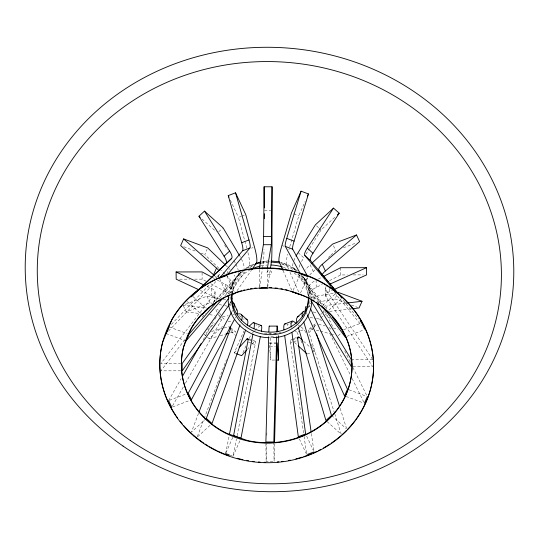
<?xml version="1.0" encoding="UTF-8"?>
<svg xmlns="http://www.w3.org/2000/svg" width="539" height="539" viewBox="0 0 539 539"><rect width="100%" height="100%" fill="white"/><g stroke="black" fill="none" stroke-linecap="round" stroke-linejoin="round"><path stroke-width="0.4" stroke-dasharray="2.69 2.02" d="M274.526 443.786L274.075 461.424L266.138 461.438L266.589 443.799M266.805 435.397L266.866 432.878M228.954 293.472C229.91 285.165 235.186 278.171 240.711 272.188L234.64 279.909L230.995 288.823L230.584 292.771M230.173 296.726L230.396 300.358M259.596 288.183L262.352 269.392M262.466 268.577L263.544 261.22A29.234 0.701 89.9 0 0 263.995 249.422M267.654 287.354L270.288 269.379M225.639 453.548L229.062 436.307M230.059 455.199L233.01 456.304L236.426 439.056M237.079 435.775L255.156 344.637A13.32 1.826 -69.5 0 0 254.293 341.739L252.818 341.194M289.773 246.66L298.795 215.768L305.121 201.465M198.507 413.393L191.392 432.19L205.743 418.965M197.368 436.509L203.89 419.275M204.187 418.493L226.4 359.749M308.652 307.345C312.061 296.666 309.453 284.053 301.921 275.698M219.07 268.382L204.753 254.583L207.05 249.389M218.066 276.878L219.05 274.654A13.32 5.235 23.9 0 0 219.616 272.397M218.248 276.837L219.562 273.866M226.885 273.792L228.853 269.345M224.406 296.403L231.036 288.715L233.987 282.038A29.234 11.494 23.9 0 0 234.357 275.038M232.08 287.085L235.031 280.408M235.725 353.463L234.256 352.917L243.911 331.081M242.954 352.654L245.952 345.876M249.281 338.351L251.275 333.836M293.122 290.346L300.082 274.614M225.969 452.8L232.929 437.068M300.493 293.095L307.452 277.363M233.01 456.304L240.96 438.315M308.598 307.365L309.251 305.882L310.397 308.375M313.9 299.428L315.214 296.463L334.706 292.872M323.387 311.94L324.37 309.709M326.169 308.281L327.483 305.31L345.587 303.194M317.949 302.089L335.002 298.95L337.63 293.014M231.777 311.879L232.565 310.403M235.078 318.205L235.752 316.952M168.619 400.618L181.111 378.668M203.176 339.887L213.168 322.329M214.839 319.398L216.503 316.474M172.574 405.82L183.401 386.8M185.483 383.141L221.293 320.213A13.32 4.992 -25.1 0 0 221.677 317.222M306.004 254.159L309.103 249.166M309.548 248.452L321.069 229.924L336.181 215.984M229.702 293.539L245.744 270.632M248.108 267.263L248.897 266.131L254.004 264.191M237.025 290.723L251.403 270.194M207.05 286.411L211.578 288.527A13.32 5.531 -0.7 0 1 214.354 293.984L160.77 363.63L180.511 363.596M184.85 339.678L160.865 370.852L180.599 370.819M202.199 317.121L205.265 313.146M213.424 302.534L214.448 301.207L214.354 293.984M219.696 298.599L233.987 282.038M213.228 302.392L237.477 275.786L242.442 271.205M215.957 300.364L242.462 271.292M234.256 352.917L237.005 349.885M247.131 349.609L249.335 347.19M252.09 344.165L254.293 341.739M171.382 324.438L210.331 283.757M216.146 277.686L219.05 274.654M168.431 331.114L216.099 281.331A13.32 5.235 23.9 0 0 216.725 280.091M218.733 231.763L222.439 228.347M207.731 329.753L214.987 323.063M204.065 334.167L209.179 338.755L222.479 326.486M309.763 274.991A29.234 10.955 -25.1 0 1 313.24 271.481L315.066 269.796M328.46 257.44L330.286 255.756M330.892 255.196L335.763 250.702L332.644 244.039M252.454 332.752L254.219 331.121M254.806 330.582L259.508 326.243L255.823 324.869M322.598 305.552L335.15 293.977M328.878 310.1L341.43 298.525M316.44 318.556L319.654 319.068L323.973 315.093M309.143 329.208L312.842 325.799M313.462 325.226L314.695 324.094M334.604 413.426L308.928 332.543A13.32 4.137 47.3 0 1 311.394 329.046L313.24 327.341M313.86 326.769L316.939 323.926M308.928 332.543L313.86 327.995M197.672 436.738L211.416 424.058M338.216 335.736L340.682 333.459M245.42 268.685L248.782 266.178L253.963 264.063M239.336 273.671L241.283 272.222M246.458 268.368L253.263 265.154M318.34 279.067L321.305 277.558M308.921 296.881A29.234 12.148 -0.7 0 1 316.211 287.428L322.14 284.403M329.545 280.617L340.661 274.944L347.359 274.93M352.91 366.567L372.644 366.533L326.115 297.063A13.32 5.531 -0.7 0 1 329.444 291.592L332.475 290.231M246.754 248.209L238.454 217.385L241.371 216.274M242.105 215.998L244.295 215.162M251.572 248.162L253.034 247.61M219.211 298.525L206.942 296.147L183.078 305.229L206.45 308.045M343.464 247.778L356.548 242.799M183.422 305.97L186.198 311.892L210.062 302.817L212.514 303.289M292.792 322.463L286.957 324.687L288.951 326.196M294.287 330.225L296.955 332.246L299.873 331.135M300.6 330.852L304.252 329.464L306.011 333.223M290.932 339.631L293.122 338.795M293.856 338.519L296.773 337.407M292.03 340.163L296.41 338.499M303.585 433.006L290.555 343.06L297.851 340.284M343.592 329.76L361.682 322.881M169.401 400.315L186.703 393.739M346.718 336.424L364.802 329.545M307.163 354.042L311.542 352.371M312.27 352.095L314.459 351.26L312.701 347.507M172.527 406.985L189.822 400.403M205.878 333.001L207.461 332.563M211.416 331.472L223.294 328.19M224.089 327.968L228.051 326.877A13.32 3.685 -48.1 0 1 229.035 326.701M209.179 338.755L217.096 336.565M220.262 335.689L225.019 334.375M230.557 332.846L233.724 331.97A13.32 3.685 -48.1 0 1 235.711 332.132L231.17 328.049M222.439 316.784L228.044 315.766M232.848 314.891L234.452 314.601M228.118 321.877L232.12 321.15M261.57 261.813L268.651 260.782M261.826 262.742L267.627 261.9M274.641 333.378L281.156 332.428M273.233 337.657L269.898 337.737M329.464 311.407L350.862 308.908M264.413 210.405L270.767 210.392M263.544 261.22L267.317 261.213M353.22 274.917L363.266 274.903M179.534 279.175L189.58 279.155M194.606 279.148L202.138 279.135L206.484 281.459M268.806 333.392L276.743 333.378M273.529 336.457L270.356 336.464L270.652 360.072L274.627 360.065M269.278 342.939L277.221 342.925M269.392 343.66L277.329 343.646M269.877 346.341L275.429 346.328M351.179 359.345L372.557 359.311L372.584 361.716M268.456 261.779L270.133 261.934M264.413 333.136L268.429 333.513M186.198 311.892L200.393 313.604M209.577 314.715L214.583 315.315M313.159 312.014L316.373 312.532M310.019 317.518L315.638 318.421M223.301 299.313L225.753 299.785M219.063 304.555L223.968 305.505M224.79 305.667L227.242 306.139M318.562 324.33L325.071 325.954M333.196 327.981L338.074 329.201M311.394 329.046L313.018 329.45M316.272 330.259L319.519 331.074M320.334 331.276L330.09 333.708M330.899 333.911L334.968 334.921M281.217 263.456L289.578 266.354L296.43 270.841M293.64 213.842L298.795 215.768M281.937 245.494L284.147 246.323M288.608 269.177L286.573 264.555L280.678 262.352L288.917 265.168L297.461 270.767M335.002 298.95L345.883 303.012M351.32 305.04L357.539 307.365M183.765 246.747L195.428 251.1M200.865 253.128L204.753 254.583M249.274 339.004L252.225 340.102M252.959 340.378L255.169 341.2M249.133 339.819L252.084 340.917M248.519 342.157L251.47 343.255M252.205 343.532L255.156 344.637M348.996 389.778L365.792 396.05M169.057 326.863L187.377 333.702M346.045 396.461L363.603 403.01M166.106 333.547L184.426 340.385M200.346 290.46L211.672 295.749A13.32 5.531 -0.7 0 1 214.448 301.207M212.912 277.726L214.367 278.501M217.264 280.051L225.235 284.316A29.234 12.148 -0.7 0 1 231.831 292.731M210.83 283.784L225.322 291.538A29.234 12.148 -0.7 0 1 229.223 294.065M298.256 324.929L300.25 326.445M300.917 326.944L304.252 329.464M316.521 225.848L318.792 227.889M319.364 228.395L321.069 229.924M298.114 252.623L303.787 257.723A29.234 8.098 -48.1 0 0 301.119 262.311M293.021 263.423A29.234 8.098 -48.1 0 0 293.479 267.789L296.773 270.746M325.206 313.954L330.151 318.394M319.654 319.068L322.746 321.85M328.938 327.402L331.411 329.625M202.031 219.016L216.267 231.79M239.356 315.551L241.061 317.08M331.472 415.401L346.146 428.579M222.209 317.437L225.612 320.496M230.887 329.423L233.724 331.97M192.821 296.47L206.275 308.551M231.042 331.384L235.583 335.467M327.146 421.613L341.214 434.245L334.86 414.221M187.269 301.584L200.73 313.664M303.565 341.275L310.828 347.931M313.253 350.155L314.459 351.26M294.449 342.386L296.874 344.603M226.198 265.727L227.391 266.879M219.669 268.954L225.039 274.129M301.705 275.746L305.458 279.896L310.013 288.971L311.838 298.788M343.087 300.108L358.489 318.973M334.517 292.461L361.615 325.644M304.151 278.164L305.458 279.896M303.369 276.642A29.234 10.955 -25.1 0 0 304.205 278.265L326.284 308.679M304.205 278.265L307.324 284.936L321.567 304.555M301.119 275.618L321.695 304.252M293.479 267.789L295.439 270.517M297.885 273.927L318.953 303.248M326.25 286.465A13.32 5.531 -0.7 0 0 326.021 289.841L372.557 359.311M316.211 287.428L316.123 280.206A29.234 12.148 -0.7 0 0 309.743 291.646L314.54 299.482M224.655 244.989L227.175 249.254M325.111 311.212L333.257 327.692M344.731 350.916L350.283 362.154M352.877 367.403L366.944 395.869M329.935 333.621L350.296 374.827M352.149 378.573L364.364 403.3M313.24 271.481L310.114 264.811A29.234 10.955 -25.1 0 0 305.33 270.026M303.693 277.497L306.819 284.168M311.293 344.495L312.351 346.752M296.955 332.246L298.363 335.251M300.823 340.513L301.88 342.764M230.355 200.097L238.454 217.385M306.657 436.172L313.321 450.388M227.054 276.251L234.411 291.963M299.361 438.948L306.718 454.66M219.75 279.027L227.108 294.739M229.594 303.228L231.332 306.927M219.595 312.775L220.633 314.998M218.517 314.291L220.249 317.99M220.599 318.731L221.293 320.213M217.022 312.115L215.634 309.157A13.32 4.992 -25.1 0 1 218.282 310.194M206.942 296.147L210.062 302.817M306.3 312.559L307.001 314.089M289.969 272.256L298.808 292.286M283.056 270.538L291.788 290.326M340.149 408.306L346.51 428.323M230.8 302.527L231.076 304.009M311.367 433.565L313.9 451.049M304.063 436.341L306.597 453.831M278.144 334.908L278.292 336.451M269.978 332.617L270.201 334.921M269.52 345.297L270.652 360.072M340.567 267.721L340.661 274.944M329.403 288.385L329.444 291.592M326.021 289.841L326.115 297.063M325.502 288.392L325.59 295.615M309.743 291.646L309.831 298.869M308.672 288.648L308.766 295.871M273.825 441.98L274.075 461.424M267.297 269.534L267.519 287.361M265.909 443.61L266.138 461.438M259.353 269.547L259.582 287.375M231.878 291.72L231.898 293.324M230.524 301.045L230.544 302.952A29.234 12.148 -0.7 0 0 231.204 301.968M225.235 284.316L225.322 291.538M215.041 292.044L215.128 299.266M211.578 288.527L211.672 295.749M202.058 272.714L202.138 279.135M286.573 264.555A29.234 4.002 -69.5 0 1 287.685 254.172M288.897 249.638A29.234 4.002 -69.5 0 1 289.308 248.25M233.906 260.633A29.234 9.089 47.3 0 1 235.577 263.551M235.866 264.11A29.234 9.089 47.3 0 1 238.225 270.16M238.555 272.559A29.234 9.089 47.3 0 1 237.477 275.786M239.815 256.113A29.234 9.089 47.3 0 1 240.495 257.285M241.418 258.996A29.234 9.089 47.3 0 1 244.052 268.456M247.913 252.569A29.234 5.296 69.2 0 1 248.897 266.131M311.347 297.602A29.234 11.494 23.9 0 1 315.214 296.463M232.046 293.29A38.323 34.84 2.9 0 1 243.823 271.744M249.766 267.607A38.323 34.84 2.9 0 1 253.418 265.801M261.267 263.322A38.323 34.84 2.9 0 1 267.89 262.493M281.89 264.231A38.323 34.84 2.9 0 1 293.667 269.999M298.552 274.162A38.323 34.84 2.9 0 1 308.429 296.335M232.302 293.364A38.323 34.84 2.9 0 1 249.638 270.147M261.139 265.862A38.323 34.84 2.9 0 1 266.933 265.073M283.346 267.283A38.323 34.84 2.9 0 1 287.186 268.833M294.193 273.017A38.323 34.84 2.9 0 1 308.099 296.403M293.822 260.795A29.234 8.098 -48.1 0 1 295.729 256.665M307.324 284.936A29.234 10.955 -25.1 0 1 307.668 277.935M299.03 267.263A29.234 8.098 -48.1 0 1 300.108 264.413M320.941 314.742A13.32 5.235 23.9 0 1 321.325 313.402M323.13 312.249A13.32 5.235 23.9 0 1 324.532 311.987M309.527 303.794A29.234 11.494 23.9 0 1 310.821 303.417M324.054 307.129A13.32 5.235 23.9 0 1 327.483 305.31M290.555 343.06A13.32 2.412 69.2 0 1 291.707 339.887M243.332 319.115A29.234 8.098 -48.1 0 1 244.349 318.94M314.48 327.429A13.32 4.137 47.3 0 1 315.854 323.757M229.183 268.597A29.234 11.494 23.9 0 1 230.106 269.48M218.76 315.82A13.32 4.992 -25.1 0 1 219.447 315.921M214.859 276.083A13.32 5.235 23.9 0 1 215.849 277.329M226.232 275.281A29.234 11.494 23.9 0 1 231.036 288.715M267.93 274.371A2.351 2.136 2.9 0 0 271.676 272.95A2.351 2.136 2.9 0 0 268.415 270.699A2.351 2.136 2.9 0 0 267.93 274.371"/><path stroke-width="0.81" d="M270.41 268.563L271.488 261.206A29.234 0.701 89.9 0 0 272 244.504L272.054 186.777L264.11 186.79L263.531 243.81L259.347 268.739M272.054 186.777L271.467 243.796L267.283 268.725M264.326 218.726L264.379 213.734M274.567 442.101L277.221 342.925L278.596 360.059L276.211 360.065M268.712 336.754L265.889 441.993L273.825 441.98L276.648 336.74M228.273 300.068L228.704 295.945M311.758 299.61C312.236 320.287 293.209 337.037 273.233 337.657M252.932 334.167L233.589 435.566L240.96 438.315L260.33 336.747M229.385 434.663L247.785 341.881A13.32 1.826 -69.5 0 0 246.923 338.991L239.215 347.466M286.728 238.379L301.085 191.19L308.449 193.939L294.099 241.128A13.32 1.826 -69.5 0 0 292.684 249.159L307.782 276.615L300.412 273.859L285.313 246.411A13.32 1.826 -69.5 0 1 286.728 238.379L294.099 241.128M239.996 324.855L206.336 418.412L212.016 423.513L245.676 329.949M199.1 411.83L229.904 330.367A13.32 3.685 -48.1 0 0 229.769 326.843M187.114 338.357L183.536 347.096A85.337 77.589 2.9 0 0 226.831 433.363L247.711 440.599A85.337 77.589 2.9 0 0 351.967 362.963M187.41 337.63L191.284 328.17M225.605 265.154L207.704 247.906L183.61 238.912L180.659 245.589L213.538 274.809A13.32 5.235 23.9 0 1 214.239 275.449M166.106 333.547L169.057 326.863M213.538 274.809L216.489 268.132L183.61 238.912M301.085 191.19L291.431 213.02L281.937 245.494A29.234 4.002 -69.5 0 0 279.202 261.806L283.056 270.538M307.452 196.196L308.449 193.939M337.953 292.273L362.046 301.267L359.095 307.944L351.691 308.807M364.364 403.3L367.315 396.616M231.379 312.613L188.273 393.14L191.399 399.803L234.411 319.459M182.775 375.737L201.094 343.545M336.349 292.872L304.885 255.58A13.32 3.685 -48.1 0 1 307.297 248.149L333.526 208.101L339.206 213.195L312.97 253.249A13.32 3.685 -48.1 0 0 310.565 260.674L339.853 295.399M251.881 269.513L256.193 263.355A29.234 5.296 69.2 0 0 254.489 247.057L245.75 214.61L235.543 192.814L228.246 195.59L241.694 242.732A13.32 2.412 69.2 0 1 242.617 250.756L219.4 278.279L226.703 275.503L249.914 247.98A13.32 2.412 69.2 0 0 248.991 239.956L235.543 192.814M228.994 297.791L182.155 363.596L182.243 370.819L229.574 304.326M216.395 302.426L188.906 334.274L185.948 340.951L222.755 298.31M204.207 312.29L201.95 314.763L209.193 307.789M246.579 350.215L241.62 355.666L236.466 353.739M190.894 297.009L231.534 258.498A13.32 4.137 47.3 0 0 229.627 251.08L204.49 211.12L198.938 216.233L224.083 256.193A13.32 4.137 47.3 0 1 225.989 263.611M192.207 295.918L231.534 258.498M224.083 256.193L229.627 251.08M333.526 208.101L315.389 224.83L298.114 252.623A29.234 8.098 -48.1 0 0 296.032 256.106M337.394 214.872L339.206 213.195M311.94 263.126L332.644 244.039L356.508 234.957L359.628 241.627L325.388 270.969A13.32 4.992 -25.1 0 0 321.985 275.24M249.2 326.203L252.137 323.494A29.234 4.002 -69.5 0 1 253.99 328.547M297.602 316.912L303.154 311.798M325.556 278.636L319.176 270.827A13.32 4.992 -25.1 0 1 322.261 264.299L356.508 234.957M323.528 276.419L340.567 267.721L366.52 267.674L366.614 274.897L334.753 289.207M329.349 284.37L366.52 267.674M255.419 263.47L260.761 261.927M254.738 264.555L257.682 263.349L260.997 262.864M241.694 242.732L248.991 239.956M242.617 250.756L249.914 247.98M231.46 294.846L235.112 293.459M284.808 323.939L292.104 321.156M297.137 338.222L299.327 337.387L302.359 340.163M307.452 454.384L314.021 451.884M225.807 334.16L228.974 333.284M346.409 303.093L362.046 301.267M263.692 236.48L271.629 236.466M263.45 244.713L271.387 244.699M198.837 289.753L176.186 279.182L176.091 271.959L202.044 271.912L212.191 277.336M259.596 288.183L267.533 288.17M269.271 326.108L277.214 326.095M271.056 261.011L279.202 261.806M270.969 262.015L279.701 262.931M269.062 337.663C248.823 337.731 229.25 321.635 228.192 300.89M285.71 289.611L287.947 290.393M290.925 291.424L296.147 293.229M296.895 293.492L305.094 296.329M285.313 246.411L292.684 249.159M292.461 291.848L299.091 294.321M253.829 322.74L261.199 325.489M246.923 338.991L248.398 339.543M225.639 453.548L229.324 454.929M176.091 271.959L204.025 285.003M296.255 323.42L294.254 321.911A29.234 5.296 69.2 0 0 291.201 326.971M307.297 248.149L312.97 253.249M304.885 255.58L310.565 260.674M340.891 296.949L342.022 297.973L340.938 296.686M321.972 307.163L327.085 311.751L326.102 310.39M204.49 211.12L223.052 227.781L239.457 255.52M198.938 216.233L200.178 217.345M241.492 314.695L247.172 319.795M229.183 327.894L230.321 328.911M298.08 345.715L306.556 353.483M326.614 279.936L328.211 281.89M329.801 283.844L330.865 285.144M332.462 287.092L333.52 288.399M335.117 290.346L336.181 291.646M360.086 320.927L361.682 322.881L364.458 328.803M332.678 317.484L342.022 330.36L345.149 337.023L325.01 309.292M317.154 303.76L351.179 359.345L351.266 366.567L311.138 301.005M322.261 264.299L325.388 270.969M228.246 195.59L228.947 197.092M233.838 303.423L236.958 310.093M168.619 400.618L171.739 407.282M310.686 309.002L347.466 389.212L344.515 395.889L307.351 314.85M316.514 333.836L339.388 405.907M303.767 322.032L331.472 415.401L325.92 420.514L298.215 327.146M311.124 431.894L297.851 340.284A13.32 2.412 69.2 0 1 299.327 337.387M291.922 332.415L305.606 433.929L298.31 436.705L284.653 335.393M277.841 331.835L277.39 327.227A29.234 0.701 89.9 0 0 276.783 331.842M278.292 336.451L278.596 360.059M264.11 186.79L264.379 207.96M355.848 419.517A106.897 97.195 2.9 0 0 321.231 281.971A106.897 97.195 2.9 0 0 172.224 318.839L162.515 342.541A106.897 97.195 2.9 0 0 175.734 415.326M354.864 420.838A106.897 97.195 2.9 0 1 347.359 429.603M346.206 430.776A106.897 97.195 2.9 0 1 342.022 434.744M340.776 435.842A106.897 97.195 2.9 0 1 331.438 443.031M330.036 443.974A106.897 97.195 2.9 0 1 323.555 447.929M320.678 449.492A106.897 97.195 2.9 0 1 318.468 450.617M316.979 451.338A106.897 97.195 2.9 0 1 313.186 453.056M311.643 453.71A106.897 97.195 2.9 0 1 303.787 456.614M302.19 457.119A106.897 97.195 2.9 0 1 298.195 458.285M297.413 458.494A106.897 97.195 2.9 0 1 295.844 458.898M290.272 460.138A106.897 97.195 2.9 0 1 288.655 460.447M282.962 461.337A106.897 97.195 2.9 0 1 281.324 461.539M278.865 461.802A106.897 97.195 2.9 0 1 277.221 461.943M265.781 462.314A106.897 97.195 2.9 0 1 264.137 462.273M260.014 462.078A106.897 97.195 2.9 0 1 258.363 461.957M254.24 461.552A106.897 97.195 2.9 0 1 252.602 461.35M248.526 460.751A106.897 97.195 2.9 0 1 246.909 460.468M242.907 459.673A106.897 97.195 2.9 0 1 237.194 458.285M229.115 455.778A106.897 97.195 2.9 0 1 217.493 450.975M216.752 450.611A106.897 97.195 2.9 0 1 209.442 446.69M208.014 445.841A106.897 97.195 2.9 0 1 205.197 444.069M203.809 443.152A106.897 97.195 2.9 0 1 183.839 425.776M182.202 423.883A106.897 97.195 2.9 0 1 180.1 421.309M177.614 418.021A106.897 97.195 2.9 0 1 176.206 416.02M191.702 327.463A85.337 77.589 2.9 0 1 202.401 313.543M204.759 311.205A85.337 77.589 2.9 0 1 205.945 310.093M207.158 309.009A85.337 77.589 2.9 0 1 214.306 303.403M215.681 302.467A85.337 77.589 2.9 0 1 221.334 298.99M222.055 298.586A85.337 77.589 2.9 0 1 224.258 297.42M225.753 296.666A85.337 77.589 2.9 0 1 229.587 294.907M231.15 294.247A85.337 77.589 2.9 0 1 233.522 293.324M235.119 292.738A85.337 77.589 2.9 0 1 241.573 290.723M243.15 290.312A85.337 77.589 2.9 0 1 244.733 289.928M247.138 289.396A85.337 77.589 2.9 0 1 248.762 289.079M250.386 288.789A85.337 77.589 2.9 0 1 252.023 288.527M254.489 288.19A85.337 77.589 2.9 0 1 256.133 288.008M261.893 287.583A85.337 77.589 2.9 0 1 265.996 287.496M269.298 287.556A85.337 77.589 2.9 0 1 271.784 287.685M275.106 287.947A85.337 77.589 2.9 0 1 277.585 288.23M280.866 288.702A85.337 77.589 2.9 0 1 282.49 288.978M306.59 296.848A85.337 77.589 2.9 0 1 310.309 298.781M312.512 300.034A85.337 77.589 2.9 0 1 314.675 301.341M316.09 302.251A85.337 77.589 2.9 0 1 319.546 304.636M320.887 305.633A85.337 77.589 2.9 0 1 324.121 308.207M325.987 309.81A85.337 77.589 2.9 0 1 351.826 360.551M308.456 297.986A38.323 34.84 2.9 0 1 268.846 332.118A38.323 34.84 2.9 0 1 231.898 294.948M308.301 298.875A38.323 34.84 2.9 0 1 267.789 334.611A38.323 34.84 2.9 0 1 232.154 294.179M251.794 269.022A38.323 34.84 2.9 0 1 260.324 266.037M271.083 265.013A38.323 34.84 2.9 0 1 282.557 267.021M305.458 310.221A29.234 11.494 23.9 0 1 306.031 306.32M296.874 322.551A29.234 9.089 47.3 0 1 298.977 316.171M283.905 329.747A29.234 5.296 69.2 0 1 285.744 323.932M237.659 314.021A29.234 8.098 -48.1 0 1 241.607 320.334M232.646 301.968A29.234 10.955 -25.1 0 1 233.569 308.463M246.02 319.054A29.234 8.098 -48.1 0 1 247.286 325.435M268.846 331.856A29.234 0.701 89.9 0 1 269.332 326.284M260.485 325.489A29.234 4.002 -69.5 0 1 261.361 331.296M302.184 316.177A29.234 9.089 47.3 0 1 305.411 310.915M231.824 297.932A29.234 12.148 -0.7 0 1 231.972 298.943M236.453 309.319A29.234 10.955 -25.1 0 1 237.12 313.988M216.489 268.132A13.32 5.235 23.9 0 1 218.8 270.652M123.04 446.063A244.342 222.162 2.9 0 0 512.05 298.08A244.342 222.162 2.9 0 0 173.41 64.357A244.342 222.162 2.9 0 0 123.04 446.063M130.202 440.41A232.127 211.059 2.9 0 0 499.761 299.825A232.127 211.059 2.9 0 0 178.052 77.791A232.127 211.059 2.9 0 0 130.202 440.41M208.647 421.862A85.337 77.589 2.9 0 0 349.865 383.499A85.337 77.589 2.9 0 0 241.56 291.107A85.337 77.589 2.9 0 0 208.647 421.862M193.979 436.105A106.897 97.195 2.9 0 0 370.879 388.053A106.897 97.195 2.9 0 0 235.206 272.31A106.897 97.195 2.9 0 0 193.979 436.105"/></g></svg>
